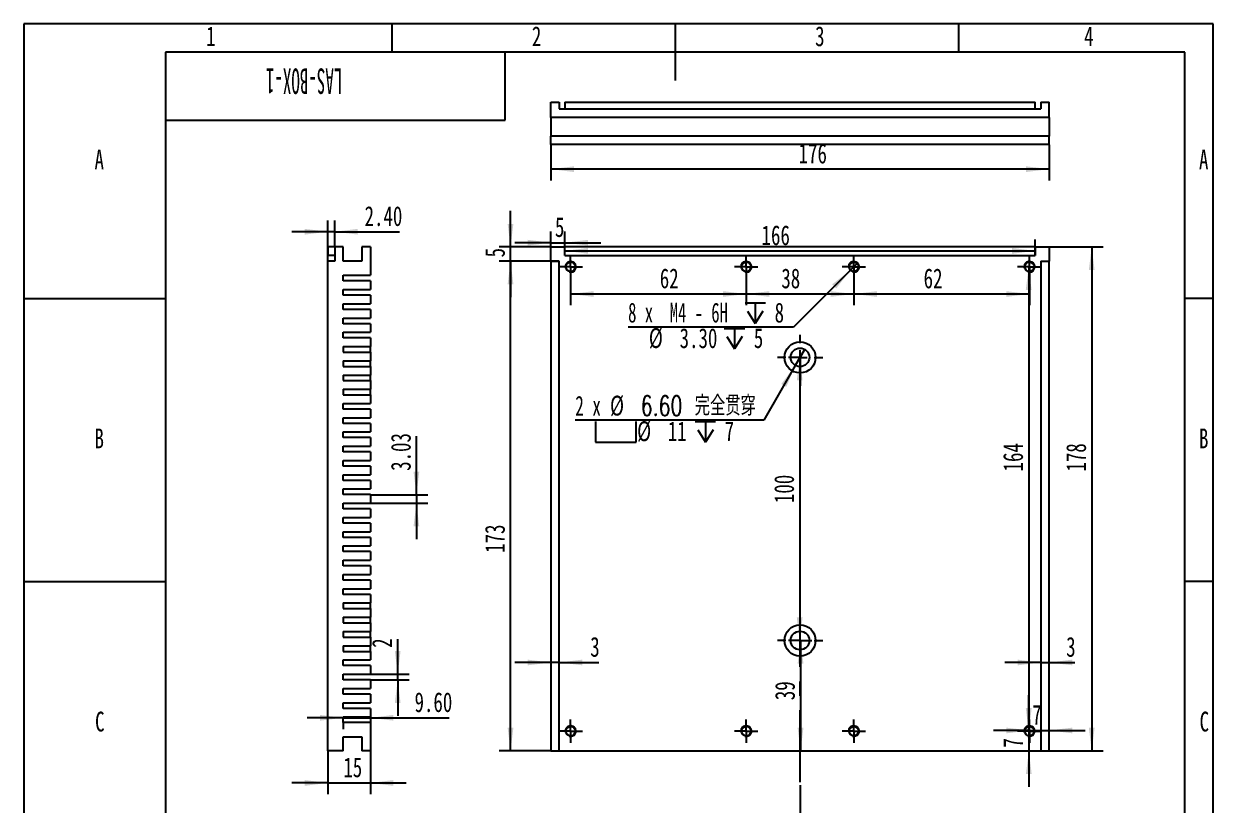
# Model space of a CAD drawing. Header units: millimetres. Extents: x 0 to 210, y 0 to 297.
# Drawn here: x 0 to 210, y 159 to 297 of the extents above; entities that cross this region are included whole.
import ezdxf

# ---------------------------------------------------------------- set-up
doc = ezdxf.new("R2010")
doc.units = ezdxf.units.MM
doc.linetypes.add('CENTERX2', pattern=[20.32, 12.7, -2.54, 2.54, -2.54])
doc.layers.add('图框', color=7, linetype='Continuous')
doc.layers.add('图纸格式', color=7, linetype='Continuous')
doc.styles.add('SLDTEXTSTYLE0', font='TXT', dxfattribs={"width": 0.7, "bigfont": 'bigfont'})
doc.styles.add('SLDTEXTSTYLE5', font='TXT', dxfattribs={"width": 0.7})
doc.styles.add('SLDTEXTSTYLE6', font='TXT', dxfattribs={"width": 0.49})
doc.styles.add('SLDTEXTSTYLE7', font='TXT', dxfattribs={"width": 0.633333})
doc.styles.add('SLDTEXTSTYLE8', font='TXT', dxfattribs={"width": 0.616667})
doc.dimstyles.new('SLDDIMSTYLE0', dxfattribs={"dimtxt": 3.5, "dimasz": 4.08, "dimexe": 0, "dimexo": 0.0625, "dimgap": 0.875, "dimtad": 2, "dimlfac": 2, "dimrnd": 1e-09, "dimzin": 12, "dimdsep": 46, "dimtxsty": 'SLDTEXTSTYLE5', "dimsah": 1, "dimcen": 0.09, "dimadec": 0, "dimazin": 3, "dimtfac": 1, "dimtofl": 0, "dimtmove": 0, "dimatfit": 3, "dimfxl": 0, "dimfrac": 2, "dimtolj": 1, "dimtzin": 12, "dimarcsym": 0})
doc.dimstyles.new('SLDDIMSTYLE1', dxfattribs={"dimtxt": 3.5, "dimasz": 4.08, "dimexe": 0, "dimexo": 0.0625, "dimgap": 0.875, "dimtad": 2, "dimlfac": 2, "dimrnd": 1e-09, "dimzin": 12, "dimdsep": 46, "dimtxsty": 'SLDTEXTSTYLE5', "dimsah": 1, "dimcen": 0.09, "dimadec": 0, "dimazin": 3, "dimtfac": 1, "dimtmove": 0, "dimatfit": 0, "dimfxl": 0, "dimfrac": 2, "dimtolj": 1, "dimtzin": 12, "dimarcsym": 0})
doc.dimstyles.new('SLDDIMSTYLE2', dxfattribs={"dimtxt": 3.5, "dimasz": 4.08, "dimexe": 0, "dimexo": 0.0625, "dimgap": 0.875, "dimtad": 0, "dimtih": 1, "dimtoh": 1, "dimlfac": 2, "dimrnd": 1e-09, "dimzin": 4, "dimdsep": 46, "dimtxsty": 'SLDTEXTSTYLE5', "dimblk1": 'NONE', "dimsah": 1, "dimcen": 0, "dimadec": 0, "dimazin": 1, "dimtfac": 1, "dimtmove": 0, "dimatfit": 3, "dimldrblk": 'NONE', "dimfxl": 0, "dimfrac": 2, "dimtolj": 1, "dimtzin": 12, "dimarcsym": 0})
doc.dimstyles.new('SLDDIMSTYLE3', dxfattribs={"dimtxt": 3.5, "dimasz": 4.08, "dimexe": 0, "dimexo": 0.0625, "dimgap": 0.875, "dimtad": 0, "dimtih": 1, "dimtoh": 1, "dimdec": 6, "dimlfac": 2, "dimrnd": 1e-09, "dimzin": 12, "dimdsep": 46, "dimtxsty": 'SLDTEXTSTYLE5', "dimblk1": 'NONE', "dimsah": 1, "dimcen": 0, "dimadec": 0, "dimazin": 3, "dimtfac": 1, "dimtmove": 0, "dimatfit": 3, "dimldrblk": 'NONE', "dimfxl": 0, "dimfrac": 2, "dimtolj": 1, "dimtzin": 12, "dimarcsym": 0})
doc.dimstyles.new('SLDDIMSTYLE4', dxfattribs={"dimtxt": 3.5, "dimasz": 4.08, "dimexe": 0, "dimexo": 0.0625, "dimgap": 0.875, "dimtad": 2, "dimlfac": 2, "dimrnd": 1e-09, "dimzin": 4, "dimdsep": 46, "dimtxsty": 'SLDTEXTSTYLE5', "dimsah": 1, "dimcen": 0.09, "dimadec": 0, "dimazin": 1, "dimtfac": 1, "dimtmove": 0, "dimatfit": 0, "dimfxl": 0, "dimfrac": 2, "dimtolj": 1, "dimtzin": 12, "dimarcsym": 0})

# ---------------------------------------------------------------- blocks, each defined once
blk = doc.blocks.new('_D')
at = {"layer": '图纸格式'}
for p, q in [((181.05, 257.59), (190.55, 257.59)), ((188.55, 257.59), (188.55, 168.59)), ((181.05, 168.59), (190.55, 168.59))]:
    blk.add_line(p, q, dxfattribs=at)
for points in [[(188.55, 257.59), (188.04, 253.51), (189.06, 253.51)], [(188.55, 168.59), (189.06, 172.67), (188.04, 172.67)]]:
    blk.add_solid(points, dxfattribs=at)
at = {"layer": '图纸格式', "insert": (184.04, 217.92), "char_height": 3.5, "attachment_point": 1, "rotation": 90, "style": 'SLDTEXTSTYLE5'}
blk.add_mtext('178', dxfattribs=at)
blk = doc.blocks.new('_D_1')
at = {"layer": '图纸格式'}
for p, q in [((127.55, 252.01), (127.55, 247.28)), ((146.55, 252.01), (146.55, 247.28)), ((127.55, 249.28), (146.55, 249.28))]:
    blk.add_line(p, q, dxfattribs=at)
for points in [[(127.55, 249.28), (131.63, 248.77), (131.63, 249.78)], [(146.55, 249.28), (142.47, 249.78), (142.47, 248.77)]]:
    blk.add_solid(points, dxfattribs=at)
at = {"layer": '图纸格式', "insert": (133.75, 253.79), "char_height": 3.5, "attachment_point": 1, "style": 'SLDTEXTSTYLE5'}
blk.add_mtext('38', dxfattribs=at)
blk = doc.blocks.new('_D_2')
at = {"layer": '图纸格式'}
for p, q in [((146.55, 252.01), (146.55, 247.28)), ((177.55, 252.01), (177.55, 247.28)), ((146.55, 249.28), (177.55, 249.28))]:
    blk.add_line(p, q, dxfattribs=at)
for points in [[(146.55, 249.28), (150.63, 248.77), (150.63, 249.78)], [(177.55, 249.28), (173.47, 249.78), (173.47, 248.77)]]:
    blk.add_solid(points, dxfattribs=at)
at = {"layer": '图纸格式', "insert": (158.87, 253.79), "char_height": 3.5, "attachment_point": 1, "style": 'SLDTEXTSTYLE5'}
blk.add_mtext('62', dxfattribs=at)
blk = doc.blocks.new('_D_3')
at = {"layer": '图纸格式'}
for p, q in [((96.55, 254.09), (96.55, 247.28)), ((127.55, 252.01), (127.55, 247.28)), ((96.55, 249.28), (127.55, 249.28))]:
    blk.add_line(p, q, dxfattribs=at)
for points in [[(96.55, 249.28), (100.63, 248.77), (100.63, 249.78)], [(127.55, 249.28), (123.47, 249.78), (123.47, 248.77)]]:
    blk.add_solid(points, dxfattribs=at)
at = {"layer": '图纸格式', "insert": (112.29, 253.79), "char_height": 3.5, "attachment_point": 1, "style": 'SLDTEXTSTYLE5'}
blk.add_mtext('62', dxfattribs=at)
blk = doc.blocks.new('_D_4')
at = {"layer": '图纸格式'}
for p, q in [((177.55, 254.09), (175.42, 254.09)), ((177.42, 254.09), (177.42, 172.09))]:
    blk.add_line(p, q, dxfattribs=at)
for points in [[(177.42, 254.09), (176.91, 250.01), (177.93, 250.01)], [(177.42, 172.09), (177.93, 176.17), (176.91, 176.17)]]:
    blk.add_solid(points, dxfattribs=at)
at = {"layer": '图纸格式', "insert": (172.91, 217.95), "char_height": 3.5, "attachment_point": 1, "rotation": 90, "style": 'SLDTEXTSTYLE5'}
blk.add_mtext('164', dxfattribs=at)
blk = doc.blocks.new('_D_5')
at = {"layer": '图纸格式'}
for p, q in [((137.05, 238.09), (134.99, 238.09)), ((136.99, 238.09), (136.99, 188.09)), ((137.05, 188.09), (134.99, 188.09))]:
    blk.add_line(p, q, dxfattribs=at)
for points in [[(136.99, 238.09), (136.48, 234.01), (137.5, 234.01)], [(136.99, 188.09), (137.5, 192.17), (136.48, 192.17)]]:
    blk.add_solid(points, dxfattribs=at)
at = {"layer": '图纸格式', "insert": (132.48, 212.36), "char_height": 3.5, "attachment_point": 1, "rotation": 90, "style": 'SLDTEXTSTYLE5'}
blk.add_mtext('100', dxfattribs=at)
blk = doc.blocks.new('_D_6')
at = {"layer": '图纸格式'}
for p, q in [((137.05, 188.09), (139.14, 188.09)), ((137.14, 188.09), (137.14, 168.59))]:
    blk.add_line(p, q, dxfattribs=at)
for points in [[(137.14, 188.09), (136.63, 184.01), (137.65, 184.01)], [(137.14, 168.59), (137.65, 172.67), (136.63, 172.67)]]:
    blk.add_solid(points, dxfattribs=at)
at = {"layer": '图纸格式', "insert": (132.63, 177.55), "char_height": 3.5, "attachment_point": 1, "rotation": 90, "style": 'SLDTEXTSTYLE5'}
blk.add_mtext('39', dxfattribs=at)
blk = doc.blocks.new('_D_7')
at = {"layer": '图纸格式'}
for p, q in [((177.45, 172.09), (177.45, 178.44)), ((177.45, 172.09), (177.45, 168.59)), ((177.45, 168.59), (177.45, 162.24))]:
    blk.add_line(p, q, dxfattribs=at)
for points in [[(177.45, 172.09), (177.95, 176.17), (176.94, 176.17)], [(177.45, 168.59), (176.94, 164.51), (177.95, 164.51)]]:
    blk.add_solid(points, dxfattribs=at)
at = {"layer": '图纸格式', "insert": (172.93, 169.17), "char_height": 3.5, "attachment_point": 1, "rotation": 90, "style": 'SLDTEXTSTYLE5'}
blk.add_mtext('7', dxfattribs=at)
blk = doc.blocks.new('_D_8')
at = {"layer": '图纸格式'}
for p, q in [((177.55, 172.2), (171.2, 172.2)), ((177.55, 172.2), (181.05, 172.2)), ((181.05, 172.2), (187.4, 172.2))]:
    blk.add_line(p, q, dxfattribs=at)
for points in [[(177.55, 172.2), (173.47, 172.7), (173.47, 171.69)], [(181.05, 172.2), (185.13, 171.69), (185.13, 172.7)]]:
    blk.add_solid(points, dxfattribs=at)
at = {"layer": '图纸格式', "insert": (178.03, 176.71), "char_height": 3.5, "attachment_point": 1, "style": 'SLDTEXTSTYLE5'}
blk.add_mtext('7', dxfattribs=at)
blk = doc.blocks.new('_D_9')
at = {"layer": '图纸格式'}
for p, q in [((93.05, 184.2), (86.7, 184.2)), ((94.55, 184.2), (93.05, 184.2)), ((94.55, 184.2), (101.54, 184.2))]:
    blk.add_line(p, q, dxfattribs=at)
for points in [[(93.05, 184.2), (88.97, 184.71), (88.97, 183.7)], [(94.55, 184.2), (98.63, 183.7), (98.63, 184.71)]]:
    blk.add_solid(points, dxfattribs=at)
at = {"layer": '图纸格式', "insert": (100.01, 188.72), "char_height": 3.5, "attachment_point": 1, "style": 'SLDTEXTSTYLE5'}
blk.add_mtext('3', dxfattribs=at)
blk = doc.blocks.new('_D_10')
at = {"layer": '图纸格式'}
for p, q in [((179.55, 184.2), (173.2, 184.2)), ((179.55, 184.2), (181.05, 184.2)), ((181.05, 184.2), (185.58, 184.2))]:
    blk.add_line(p, q, dxfattribs=at)
for points in [[(179.55, 184.2), (175.47, 184.71), (175.47, 183.7)], [(181.05, 184.2), (185.13, 183.7), (185.13, 184.71)]]:
    blk.add_solid(points, dxfattribs=at)
at = {"layer": '图纸格式', "insert": (184.04, 188.72), "char_height": 3.5, "attachment_point": 1, "style": 'SLDTEXTSTYLE5'}
blk.add_mtext('3', dxfattribs=at)
blk = doc.blocks.new('_D_11')
at = {"layer": '图纸格式'}
for p, q in [((94.55, 255.09), (83.94, 255.09)), ((85.94, 168.59), (85.94, 255.09)), ((93.05, 168.59), (83.94, 168.59))]:
    blk.add_line(p, q, dxfattribs=at)
for points in [[(85.94, 255.09), (85.43, 251.01), (86.44, 251.01)], [(85.94, 168.59), (86.44, 172.67), (85.43, 172.67)]]:
    blk.add_solid(points, dxfattribs=at)
at = {"layer": '图纸格式', "insert": (81.42, 203.57), "char_height": 3.5, "attachment_point": 1, "rotation": 90, "style": 'SLDTEXTSTYLE5'}
blk.add_mtext('173', dxfattribs=at)
blk = doc.blocks.new('_D_12')
at = {"layer": '图纸格式'}
for p, q in [((95.55, 256.09), (95.55, 258.9)), ((178.55, 256.09), (178.55, 258.9)), ((95.55, 256.9), (178.55, 256.9))]:
    blk.add_line(p, q, dxfattribs=at)
for points in [[(95.55, 256.9), (99.63, 256.39), (99.63, 257.41)], [(178.55, 256.9), (174.47, 257.41), (174.47, 256.39)]]:
    blk.add_solid(points, dxfattribs=at)
at = {"layer": '图纸格式', "insert": (130.26, 261.41), "char_height": 3.5, "attachment_point": 1, "style": 'SLDTEXTSTYLE5'}
blk.add_mtext('166', dxfattribs=at)
blk = doc.blocks.new('_D_13')
at = {"layer": '图纸格式'}
for p, q in [((85.94, 257.59), (85.94, 263.94)), ((93.05, 257.59), (83.94, 257.59)), ((85.94, 255.09), (85.94, 257.59)), ((93.05, 255.09), (83.94, 255.09)), ((85.94, 255.09), (85.94, 248.74))]:
    blk.add_line(p, q, dxfattribs=at)
for points in [[(85.94, 257.59), (86.44, 261.67), (85.43, 261.67)], [(85.94, 255.09), (85.43, 251.01), (86.44, 251.01)]]:
    blk.add_solid(points, dxfattribs=at)
at = {"layer": '图纸格式', "insert": (81.42, 255.74), "char_height": 3.5, "attachment_point": 1, "rotation": 90, "style": 'SLDTEXTSTYLE5'}
blk.add_mtext('5', dxfattribs=at)
blk = doc.blocks.new('_D_14')
at = {"layer": '图纸格式'}
for p, q in [((93.05, 258.34), (86.7, 258.34)), ((93.05, 257.59), (93.05, 260.34)), ((93.05, 258.34), (95.55, 258.34)), ((95.55, 257.59), (95.55, 260.34)), ((95.55, 258.34), (101.9, 258.34))]:
    blk.add_line(p, q, dxfattribs=at)
for points in [[(93.05, 258.34), (88.97, 258.85), (88.97, 257.83)], [(95.55, 258.34), (99.63, 257.83), (99.63, 258.85)]]:
    blk.add_solid(points, dxfattribs=at)
at = {"layer": '图纸格式', "insert": (93.78, 262.85), "char_height": 3.5, "attachment_point": 1, "style": 'SLDTEXTSTYLE5'}
blk.add_mtext('5', dxfattribs=at)
blk = doc.blocks.new('SW_SYMBOL_HOLE_SPOT')
at = {"layer": '图纸格式', "color": 0}
for p, q in [((0, 875), (0, 75)), ((1600, 75), (1600, 875)), ((0, 75), (1600, 75))]:
    blk.add_line(p, q, dxfattribs=at)
blk = doc.blocks.new('SW_SYMBOL_HOLE_DEPTH')
at = {"layer": '图纸格式', "color": 0}
for p, q in [((0, 875), (800, 875)), ((100, 555), (400, 75)), ((400, 875), (400, 75)), ((700, 555), (400, 75))]:
    blk.add_line(p, q, dxfattribs=at)
blk = doc.blocks.new('_D_15')
at = {"layer": '图纸格式'}
for p, q in [((137.87, 239.52), (136.22, 236.66)), ((136.22, 236.66), (130.64, 226.98)), ((130.64, 226.98), (97.37, 226.98))]:
    blk.add_line(p, q, dxfattribs=at)
blk.add_solid([(136.22, 236.66), (133.75, 233.38), (134.63, 232.87)], dxfattribs=at)
at = {"layer": '图纸格式', "xscale": 0.004511737089201878, "yscale": 0.004511737089201878, "zscale": 0.004511737089201878}
for name, p in [('SW_SYMBOL_HOLE_SPOT', (100.92, 222.8)), ('SW_SYMBOL_HOLE_DEPTH', (118.54, 222.8))]:
    blk.add_blockref(name, p, dxfattribs=at)
at = {"layer": '图纸格式', "char_height": 3.5, "attachment_point": 1}
for s, insert, style in [('2 x', (97.37, 231.3), 'SLDTEXTSTYLE7'), ('%%c', (103.5, 231.32), 'SLDTEXTSTYLE5'), ('6.60 完全贯穿', (108.93, 231.3), 'SLDTEXTSTYLE0'), ('%%c', (108.29, 226.8), 'SLDTEXTSTYLE5'), ('11', (113.71, 226.79), 'SLDTEXTSTYLE5'), ('7', (123.75, 226.79), 'SLDTEXTSTYLE5')]:
    blk.add_mtext(s, dxfattribs=dict(at, insert=insert, style=style))
blk = doc.blocks.new('_None')
blk = doc.blocks.new('_D_16')
at = {"layer": '图纸格式'}
for p, q in [((147.13, 254.67), (145.97, 253.5)), ((145.97, 253.5), (135.89, 243.42)), ((135.89, 243.42), (106.7, 243.42))]:
    blk.add_line(p, q, dxfattribs=at)
blk.add_solid([(145.97, 253.5), (142.72, 250.98), (143.44, 250.26)], dxfattribs=at)
at = {"layer": '图纸格式', "xscale": 0.004511737089201878, "yscale": 0.004511737089201878, "zscale": 0.004511737089201878}
for p in [(127.34, 243.76), (123.68, 239.24)]:
    blk.add_blockref('SW_SYMBOL_HOLE_DEPTH', p, dxfattribs=at)
at = {"layer": '图纸格式', "char_height": 3.5, "attachment_point": 1}
for s, insert, style in [('8 x  M4 - 6H', (106.7, 247.75), 'SLDTEXTSTYLE8'), ('8', (132.56, 247.75), 'SLDTEXTSTYLE5'), ('%%c', (110.36, 243.25), 'SLDTEXTSTYLE5'), ('3.30', (115.79, 243.23), 'SLDTEXTSTYLE5'), ('5', (128.89, 243.23), 'SLDTEXTSTYLE5')]:
    blk.add_mtext(s, dxfattribs=dict(at, insert=insert, style=style))
blk = doc.blocks.new('SW_CENTERMARKSYMBOL_0')
at = {"layer": '图纸格式', "color": 0}
for p, q in [((0, 2.5), (0, 4)), ((-2.5, 0), (-4, 0)), ((0, 0), (-1.25, 0)), ((0, 0), (0, 1.25)), ((0, 0), (0, -1.25)), ((0, 0), (1.25, 0)), ((2.5, 0), (4, 0)), ((0, -2.5), (0, -4))]:
    blk.add_line(p, q, dxfattribs=at)
blk = doc.blocks.new('SW_CENTERMARKSYMBOL_1')
at = {"layer": '图纸格式', "color": 0}
for p, q in [((0, 2.5), (0, 4)), ((-2.5, 0), (-4, 0)), ((0, 0), (-1.25, 0)), ((0, 0), (0, 1.25)), ((0, 0), (0, -1.25)), ((0, 0), (1.25, 0)), ((2.5, 0), (4, 0)), ((0, -2.5), (0, -4))]:
    blk.add_line(p, q, dxfattribs=at)
blk = doc.blocks.new('SW_CENTERMARKSYMBOL_2')
at = {"layer": '图纸格式', "color": 0}
for p, q in [((-1.25, 0), (-2.075, 0)), ((0, 0), (-1.25, 0)), ((0, 1.25), (0, 2.075)), ((0, 0), (0, 1.25)), ((0, 0), (0, -1.25)), ((0, 0), (1.25, 0)), ((1.25, 0), (2.075, 0)), ((0, -1.25), (0, -2.075))]:
    blk.add_line(p, q, dxfattribs=at)
blk = doc.blocks.new('SW_CENTERMARKSYMBOL_3')
at = {"layer": '图纸格式', "color": 0}
for p, q in [((-1.25, 0), (-2.075, 0)), ((0, 0), (-1.25, 0)), ((0, 1.25), (0, 2.075)), ((0, 0), (0, 1.25)), ((0, 0), (0, -1.25)), ((0, 0), (1.25, 0)), ((1.25, 0), (2.075, 0)), ((0, -1.25), (0, -2.075))]:
    blk.add_line(p, q, dxfattribs=at)
blk = doc.blocks.new('SW_CENTERMARKSYMBOL_4')
at = {"layer": '图纸格式', "color": 0}
for p, q in [((-1.25, 0), (-2.075, 0)), ((0, 0), (-1.25, 0)), ((0, 1.25), (0, 2.075)), ((0, 0), (0, 1.25)), ((0, 0), (0, -1.25)), ((0, 0), (1.25, 0)), ((1.25, 0), (2.075, 0)), ((0, -1.25), (0, -2.075))]:
    blk.add_line(p, q, dxfattribs=at)
blk = doc.blocks.new('SW_CENTERMARKSYMBOL_5')
at = {"layer": '图纸格式', "color": 0}
for p, q in [((-1.25, 0), (-2.075, 0)), ((0, 0), (-1.25, 0)), ((0, 1.25), (0, 2.075)), ((0, 0), (0, 1.25)), ((0, 0), (0, -1.25)), ((0, 0), (1.25, 0)), ((1.25, 0), (2.075, 0)), ((0, -1.25), (0, -2.075))]:
    blk.add_line(p, q, dxfattribs=at)
blk = doc.blocks.new('SW_CENTERMARKSYMBOL_6')
at = {"layer": '图纸格式', "color": 0}
for p, q in [((-1.25, 0), (-2.075, 0)), ((0, 0), (-1.25, 0)), ((0, 1.25), (0, 2.075)), ((0, 0), (0, 1.25)), ((0, 0), (0, -1.25)), ((0, 0), (1.25, 0)), ((1.25, 0), (2.075, 0)), ((0, -1.25), (0, -2.075))]:
    blk.add_line(p, q, dxfattribs=at)
blk = doc.blocks.new('SW_CENTERMARKSYMBOL_7')
at = {"layer": '图纸格式', "color": 0}
for p, q in [((-1.25, 0), (-2.075, 0)), ((0, 0), (-1.25, 0)), ((0, 1.25), (0, 2.075)), ((0, 0), (0, 1.25)), ((0, 0), (0, -1.25)), ((0, 0), (1.25, 0)), ((1.25, 0), (2.075, 0)), ((0, -1.25), (0, -2.075))]:
    blk.add_line(p, q, dxfattribs=at)
blk = doc.blocks.new('SW_CENTERMARKSYMBOL_8')
at = {"layer": '图纸格式', "color": 0}
for p, q in [((-1.25, 0), (-2.075, 0)), ((0, 0), (-1.25, 0)), ((0, 1.25), (0, 2.075)), ((0, 0), (0, 1.25)), ((0, 0), (0, -1.25)), ((0, 0), (1.25, 0)), ((1.25, 0), (2.075, 0)), ((0, -1.25), (0, -2.075))]:
    blk.add_line(p, q, dxfattribs=at)
blk = doc.blocks.new('SW_CENTERMARKSYMBOL_9')
at = {"layer": '图纸格式', "color": 0}
for p, q in [((-1.25, 0), (-2.075, 0)), ((0, 0), (-1.25, 0)), ((0, 1.25), (0, 2.075)), ((0, 0), (0, 1.25)), ((0, 0), (0, -1.25)), ((0, 0), (1.25, 0)), ((1.25, 0), (2.075, 0)), ((0, -1.25), (0, -2.075))]:
    blk.add_line(p, q, dxfattribs=at)
blk = doc.blocks.new('_D_17')
at = {"layer": '图纸格式'}
for p, q in [((53.69, 255.09), (53.69, 262.28)), ((54.89, 257.59), (54.89, 262.28)), ((53.69, 260.28), (47.34, 260.28)), ((54.89, 260.28), (53.69, 260.28)), ((54.89, 260.28), (66.31, 260.28))]:
    blk.add_line(p, q, dxfattribs=at)
for points in [[(53.69, 260.28), (49.61, 260.78), (49.61, 259.77)], [(54.89, 260.28), (58.97, 259.77), (58.97, 260.78)]]:
    blk.add_solid(points, dxfattribs=at)
at = {"layer": '图纸格式', "insert": (60.17, 264.79), "char_height": 3.5, "attachment_point": 1, "style": 'SLDTEXTSTYLE5'}
blk.add_mtext('2.40', dxfattribs=at)
blk = doc.blocks.new('_D_18')
at = {"layer": '图纸格式'}
for p, q in [((53.69, 168.59), (53.69, 160.93)), ((61.19, 168.59), (61.19, 160.93)), ((53.69, 162.93), (47.34, 162.93)), ((53.69, 162.93), (61.19, 162.93)), ((61.19, 162.93), (67.54, 162.93))]:
    blk.add_line(p, q, dxfattribs=at)
for points in [[(53.69, 162.93), (49.61, 163.44), (49.61, 162.42)], [(61.19, 162.93), (65.27, 162.42), (65.27, 163.44)]]:
    blk.add_solid(points, dxfattribs=at)
at = {"layer": '图纸格式', "insert": (56.42, 167.44), "char_height": 3.5, "attachment_point": 1, "style": 'SLDTEXTSTYLE5'}
blk.add_mtext('15', dxfattribs=at)
blk = doc.blocks.new('_D_19')
at = {"layer": '图纸格式'}
for p, q in [((66.02, 182.14), (66.02, 188.34)), ((61.19, 182.14), (68.02, 182.14)), ((61.19, 181.14), (68.02, 181.14)), ((66.02, 181.14), (66.02, 182.14)), ((66.02, 181.14), (66.02, 174.79))]:
    blk.add_line(p, q, dxfattribs=at)
for points in [[(66.02, 182.14), (66.52, 186.22), (65.51, 186.22)], [(66.02, 181.14), (65.51, 177.06), (66.52, 177.06)]]:
    blk.add_solid(points, dxfattribs=at)
at = {"layer": '图纸格式', "insert": (61.5, 186.8), "char_height": 3.5, "attachment_point": 1, "rotation": 90, "style": 'SLDTEXTSTYLE5'}
blk.add_mtext('2', dxfattribs=at)
blk = doc.blocks.new('_D_20')
at = {"layer": '图纸格式'}
for p, q in [((69.32, 213.84), (69.32, 224.19)), ((61.19, 213.84), (71.32, 213.84)), ((61.19, 212.33), (71.32, 212.33)), ((69.32, 213.84), (69.32, 212.33)), ((69.32, 212.33), (69.32, 205.98))]:
    blk.add_line(p, q, dxfattribs=at)
for points in [[(69.32, 213.84), (69.83, 217.92), (68.81, 217.92)], [(69.32, 212.33), (68.81, 208.25), (69.83, 208.25)]]:
    blk.add_solid(points, dxfattribs=at)
at = {"layer": '图纸格式', "insert": (64.81, 218.05), "char_height": 3.5, "attachment_point": 1, "rotation": 90, "style": 'SLDTEXTSTYLE5'}
blk.add_mtext('3.03', dxfattribs=at)
blk = doc.blocks.new('_D_21')
at = {"layer": '图纸格式'}
for p, q in [((56.39, 174.43), (50.04, 174.43)), ((56.39, 174.43), (61.19, 174.43)), ((61.19, 174.59), (61.19, 172.43)), ((61.19, 174.43), (75.12, 174.43)), ((56.39, 173.59), (56.39, 172.43))]:
    blk.add_line(p, q, dxfattribs=at)
for points in [[(56.39, 174.43), (52.31, 174.94), (52.31, 173.93)], [(61.19, 174.43), (65.27, 173.93), (65.27, 174.94)]]:
    blk.add_solid(points, dxfattribs=at)
at = {"layer": '图纸格式', "insert": (68.99, 178.95), "char_height": 3.5, "attachment_point": 1, "style": 'SLDTEXTSTYLE5'}
blk.add_mtext('9.60', dxfattribs=at)
blk = doc.blocks.new('_D_22')
at = {"layer": '图纸格式'}
for p, q in [((93.05, 275.65), (93.05, 269.33)), ((181.05, 275.65), (181.05, 269.33)), ((181.05, 271.33), (93.05, 271.33))]:
    blk.add_line(p, q, dxfattribs=at)
for points in [[(93.05, 271.33), (97.13, 270.82), (97.13, 271.83)], [(181.05, 271.33), (176.97, 271.83), (176.97, 270.82)]]:
    blk.add_solid(points, dxfattribs=at)
at = {"layer": '图纸格式', "insert": (136.8, 275.84), "char_height": 3.5, "attachment_point": 1, "style": 'SLDTEXTSTYLE5'}
blk.add_mtext('176', dxfattribs=at)

msp = doc.modelspace()

# ---------------------------------------------------------------- linework, layer by layer
at = {"color": 7, "linetype": 'Continuous', "lineweight": 25}
for p, q in [((93.04876778, 280.45359713), (93.04876778, 283.15359713)), ((93.04876778, 283.15359713), (94.54876778, 283.15359713)), ((94.54876778, 283.15359713), (94.54876778, 281.95359713)), ((94.54876778, 281.95359713), (179.54876778, 281.95359713)), ((95.54876778, 283.15359713), (178.54876778, 283.15359713)), ((95.54876778, 283.15359713), (95.54876778, 281.95359713)), ((178.54876778, 281.95359713), (178.54876778, 283.15359713)), ((179.54876778, 283.15359713), (179.54876778, 281.95359713)), ((179.54876778, 283.15359713), (181.04876778, 283.15359713)), ((181.04876778, 280.45359713), (181.04876778, 283.15359713)), ((181.04876778, 280.45359713), (93.04876778, 280.45359713)), ((93.04876778, 280.45359713), (93.04876778, 277.15359713)), ((181.04876778, 280.45359713), (181.04876778, 277.15359713)), ((181.04876778, 277.15359713), (93.04876778, 277.15359713)), ((93.04876778, 275.65359713), (93.04876778, 277.15359713)), ((181.04876778, 275.65359713), (93.04876778, 275.65359713)), ((181.04876778, 275.65359713), (181.04876778, 277.15359713)), ((53.69249153, 257.58669745), (53.69249153, 256.08669745)), ((54.89249153, 257.58669745), (53.69249153, 257.58669745)), ((54.89249153, 257.58669745), (54.89249153, 255.08669745)), ((56.39249153, 257.58669745), (54.89249153, 257.58669745)), ((56.39249153, 255.08669745), (56.39249153, 257.58669745)), ((59.69249153, 257.58669745), (59.69249153, 255.08669745)), ((61.19249153, 257.58669745), (59.69249153, 257.58669745)), ((61.19249153, 257.58669745), (61.19249153, 252.58669745)), ((93.04876778, 255.08669745), (93.04876778, 257.58669745)), ((93.04876778, 257.58669745), (95.54876778, 257.58669745)), ((95.54876778, 256.08669745), (95.54876778, 257.58669745)), ((178.54876778, 257.58669745), (95.54876778, 257.58669745)), ((178.54876778, 257.58669745), (178.54876778, 256.08669745)), ((178.54876778, 257.58669745), (181.04876778, 257.58669745)), ((181.04876778, 257.58669745), (181.04876778, 255.08669745)), ((54.89249153, 256.08669745), (53.69249153, 256.08669745)), ((53.69249153, 168.58669745), (53.69249153, 255.08669745)), ((54.89249153, 255.08669745), (53.69249153, 255.08669745)), ((59.69249153, 255.08669745), (56.39249153, 255.08669745)), ((93.04876778, 255.08669745), (94.54876778, 255.08669745)), ((93.04876778, 255.08669745), (93.04876778, 168.58669745)), ((94.54876778, 168.58669745), (94.54876778, 255.08669745)), ((95.54876778, 256.08669745), (178.54876778, 256.08669745)), ((179.54876778, 255.08669745), (181.04876778, 255.08669745)), ((179.54876778, 255.08669745), (179.54876778, 168.58669745)), ((181.04876778, 168.58669745), (181.04876778, 255.08669745)), ((56.39249153, 252.58669745), (61.19249153, 252.58669745)), ((56.39249153, 251.58669745), (56.39249153, 252.58669745)), ((61.19249153, 251.58669745), (56.39249153, 251.58669745)), ((56.39249153, 250.07056841), (61.19249153, 250.07056841)), ((56.39249153, 249.07056841), (56.39249153, 250.07056841)), ((61.19249153, 251.58669745), (61.19249153, 250.07056841)), ((61.19249153, 249.07056841), (56.39249153, 249.07056841)), ((61.19249153, 249.07056841), (61.19249153, 247.55443938)), ((56.39249153, 247.55443938), (61.19249153, 247.55443938)), ((56.39249153, 246.55443938), (56.39249153, 247.55443938)), ((61.19249153, 246.55443938), (56.39249153, 246.55443938)), ((61.19249153, 246.55443938), (61.19249153, 245.03831035)), ((56.39249153, 245.03831035), (61.19249153, 245.03831035)), ((56.39249153, 244.03831035), (56.39249153, 245.03831035)), ((61.19249153, 244.03831035), (56.39249153, 244.03831035)), ((61.19249153, 244.03831035), (61.19249153, 242.52218132)), ((56.39249153, 242.52218132), (61.19249153, 242.52218132)), ((56.39249153, 241.52218132), (56.39249153, 242.52218132)), ((61.19249153, 241.52218132), (56.39249153, 241.52218132)), ((61.19249153, 241.52218132), (61.19249153, 240.00605228)), ((56.39249153, 240.00605228), (61.19249153, 240.00605228)), ((56.39249153, 240.00605228), (56.39249153, 239.00605228)), ((61.19249153, 239.00605228), (61.19249153, 240.00605228)), ((56.39249153, 239.00605228), (61.19249153, 239.00605228)), ((56.39249153, 237.48992325), (61.19249153, 237.48992325)), ((56.39249153, 237.48992325), (56.39249153, 236.48992325)), ((61.19249153, 239.00605228), (61.19249153, 237.48992325)), ((61.19249153, 236.48992325), (61.19249153, 237.48992325)), ((56.39249153, 236.48992325), (61.19249153, 236.48992325)), ((61.19249153, 236.48992325), (61.19249153, 234.97379422)), ((56.39249153, 234.97379422), (61.19249153, 234.97379422)), ((56.39249153, 234.97379422), (56.39249153, 233.97379422)), ((56.39249153, 233.97379422), (61.19249153, 233.97379422)), ((61.19249153, 233.97379422), (61.19249153, 234.97379422)), ((61.19249153, 233.97379422), (61.19249153, 232.45766519)), ((56.39249153, 232.45766519), (61.19249153, 232.45766519)), ((56.39249153, 232.45766519), (56.39249153, 231.45766519)), ((56.39249153, 231.45766519), (61.19249153, 231.45766519)), ((61.19249153, 231.45766519), (61.19249153, 232.45766519)), ((61.19249153, 231.45766519), (61.19249153, 229.94153616)), ((56.39249153, 229.94153616), (61.19249153, 229.94153616)), ((56.39249153, 228.94153616), (56.39249153, 229.94153616)), ((61.19249153, 228.94153616), (56.39249153, 228.94153616)), ((61.19249153, 228.94153616), (61.19249153, 227.42540712)), ((56.39249153, 227.42540712), (61.19249153, 227.42540712)), ((56.39249153, 226.42540712), (56.39249153, 227.42540712)), ((61.19249153, 226.42540712), (56.39249153, 226.42540712)), ((56.39249153, 224.90927809), (61.19249153, 224.90927809)), ((56.39249153, 223.90927809), (56.39249153, 224.90927809)), ((61.19249153, 226.42540712), (61.19249153, 224.90927809)), ((61.19249153, 223.90927809), (56.39249153, 223.90927809)), ((61.19249153, 223.90927809), (61.19249153, 222.39314906)), ((56.39249153, 222.39314906), (61.19249153, 222.39314906)), ((56.39249153, 221.39314906), (56.39249153, 222.39314906)), ((61.19249153, 221.39314906), (56.39249153, 221.39314906)), ((61.19249153, 221.39314906), (61.19249153, 219.87702003)), ((56.39249153, 219.87702003), (61.19249153, 219.87702003)), ((56.39249153, 218.87702003), (56.39249153, 219.87702003)), ((61.19249153, 218.87702003), (56.39249153, 218.87702003)), ((61.19249153, 218.87702003), (61.19249153, 217.36089099)), ((56.39249153, 217.36089099), (61.19249153, 217.36089099)), ((56.39249153, 216.36089099), (56.39249153, 217.36089099)), ((61.19249153, 216.36089099), (56.39249153, 216.36089099)), ((61.19249153, 216.36089099), (61.19249153, 214.84476196)), ((56.39249153, 214.84476196), (61.19249153, 214.84476196)), ((56.39249153, 213.84476196), (56.39249153, 214.84476196)), ((61.19249153, 213.84476196), (56.39249153, 213.84476196)), ((56.39249153, 212.32863293), (61.19249153, 212.32863293)), ((56.39249153, 211.32863293), (56.39249153, 212.32863293)), ((61.19249153, 213.84476196), (61.19249153, 212.32863293)), ((61.19249153, 211.32863293), (56.39249153, 211.32863293)), ((61.19249153, 211.32863293), (61.19249153, 209.8125039)), ((56.39249153, 209.8125039), (61.19249153, 209.8125039)), ((56.39249153, 208.8125039), (56.39249153, 209.8125039)), ((61.19249153, 208.8125039), (56.39249153, 208.8125039)), ((61.19249153, 208.8125039), (61.19249153, 207.29637486)), ((56.39249153, 207.29637486), (61.19249153, 207.29637486)), ((56.39249153, 206.29637486), (56.39249153, 207.29637486)), ((61.19249153, 206.29637486), (56.39249153, 206.29637486)), ((61.19249153, 206.29637486), (61.19249153, 204.78024583)), ((56.39249153, 204.78024583), (61.19249153, 204.78024583)), ((56.39249153, 203.78024583), (56.39249153, 204.78024583)), ((61.19249153, 203.78024583), (56.39249153, 203.78024583)), ((61.19249153, 203.78024583), (61.19249153, 202.2641168)), ((56.39249153, 202.2641168), (61.19249153, 202.2641168)), ((56.39249153, 201.2641168), (56.39249153, 202.2641168)), ((61.19249153, 201.2641168), (56.39249153, 201.2641168)), ((56.39249153, 198.74798777), (56.39249153, 199.74798777)), ((56.39249153, 199.74798777), (61.19249153, 199.74798777)), ((61.19249153, 201.2641168), (61.19249153, 199.74798777)), ((61.19249153, 198.74798777), (56.39249153, 198.74798777)), ((61.19249153, 198.74798777), (61.19249153, 197.23185874)), ((56.39249153, 197.23185874), (61.19249153, 197.23185874)), ((56.39249153, 196.23185874), (56.39249153, 197.23185874)), ((61.19249153, 196.23185874), (56.39249153, 196.23185874)), ((61.19249153, 196.23185874), (61.19249153, 194.7157297)), ((56.39249153, 194.7157297), (61.19249153, 194.7157297)), ((56.39249153, 194.7157297), (56.39249153, 193.7157297)), ((56.39249153, 193.7157297), (61.19249153, 193.7157297)), ((61.19249153, 193.7157297), (61.19249153, 194.7157297)), ((61.19249153, 193.7157297), (61.19249153, 192.19960067)), ((56.39249153, 192.19960067), (61.19249153, 192.19960067)), ((56.39249153, 192.19960067), (56.39249153, 191.19960067)), ((56.39249153, 191.19960067), (61.19249153, 191.19960067)), ((61.19249153, 191.19960067), (61.19249153, 192.19960067)), ((61.19249153, 191.19960067), (61.19249153, 189.68347164)), ((56.39249153, 189.68347164), (61.19249153, 189.68347164)), ((56.39249153, 189.68347164), (56.39249153, 188.68347164)), ((61.19249153, 188.68347164), (61.19249153, 189.68347164)), ((56.39249153, 188.68347164), (61.19249153, 188.68347164)), ((56.39249153, 187.16734261), (61.19249153, 187.16734261)), ((56.39249153, 187.16734261), (56.39249153, 186.16734261)), ((61.19249153, 188.68347164), (61.19249153, 187.16734261)), ((61.19249153, 186.16734261), (61.19249153, 187.16734261)), ((56.39249153, 186.16734261), (61.19249153, 186.16734261)), ((61.19249153, 186.16734261), (61.19249153, 184.65121357)), ((56.39249153, 184.65121357), (61.19249153, 184.65121357)), ((56.39249153, 183.65121357), (56.39249153, 184.65121357)), ((61.19249153, 183.65121357), (56.39249153, 183.65121357)), ((61.19249153, 183.65121357), (61.19249153, 182.13508454)), ((56.39249153, 182.13508454), (61.19249153, 182.13508454)), ((56.39249153, 181.13508454), (56.39249153, 182.13508454)), ((61.19249153, 181.13508454), (56.39249153, 181.13508454)), ((61.19249153, 181.13508454), (61.19249153, 179.61895551)), ((56.39249153, 179.61895551), (61.19249153, 179.61895551)), ((56.39249153, 178.61895551), (56.39249153, 179.61895551)), ((61.19249153, 178.61895551), (56.39249153, 178.61895551)), ((61.19249153, 178.61895551), (61.19249153, 177.10282648)), ((56.39249153, 177.10282648), (61.19249153, 177.10282648)), ((56.39249153, 176.10282648), (56.39249153, 177.10282648)), ((61.19249153, 176.10282648), (56.39249153, 176.10282648)), ((56.39249153, 174.58669745), (61.19249153, 174.58669745)), ((56.39249153, 173.58669745), (56.39249153, 174.58669745)), ((61.19249153, 176.10282648), (61.19249153, 174.58669745)), ((61.19249153, 173.58669745), (56.39249153, 173.58669745)), ((61.19249153, 173.58669745), (61.19249153, 168.58669745)), ((56.39249153, 171.08669745), (59.69249153, 171.08669745)), ((56.39249153, 168.58669745), (56.39249153, 171.08669745)), ((59.69249153, 171.08669745), (59.69249153, 168.58669745)), ((56.39249153, 168.58669745), (53.69249153, 168.58669745)), ((61.19249153, 168.58669745), (59.69249153, 168.58669745)), ((93.04876778, 168.58669745), (94.54876778, 168.58669745)), ((94.54876778, 168.58669745), (179.54876778, 168.58669745)), ((179.54876778, 168.58669745), (181.04876778, 168.58669745))]:
    msp.add_line(p, q, dxfattribs=at)
at = {"color": 7, "linetype": 'CENTERX2'}
for p, q in [((137.04876778, 188.08669745), (137.04876778, 238.08669745)), ((137.04876778, 238.08669745), (137.04876778, 233.08669745)), ((137.04876778, 188.08669745), (137.04876778, 193.08669745)), ((137.04876778, 163.08669745), (137.04876778, 188.08669745)), ((137.04876778, 162.56351419), (137.04876778, 137.56351419))]:
    msp.add_line(p, q, dxfattribs=at)
at = {"color": 7, "linetype": 'Continuous', "lineweight": 25}
for centre, radius in [((96.54876778, 254.08669745), 0.825), ((127.54876778, 254.08669745), 0.825), ((146.54876778, 254.08669745), 0.825), ((177.54876778, 254.08669745), 0.825), ((137.04876778, 238.08669745), 2.75), ((137.04876778, 238.08669745), 1.65), ((137.04876778, 188.08669745), 2.75), ((137.04876778, 188.08669745), 1.65), ((96.54876778, 172.08669745), 0.825), ((127.54876778, 172.08669745), 0.825), ((146.54876778, 172.08669745), 0.825), ((177.54876778, 172.08669745), 0.825)]:
    msp.add_circle(centre, radius, dxfattribs=at)
at = {"color": 7, "linetype": 'Continuous', "lineweight": 18}
for centre in [(96.54876778, 254.08669745), (127.54876778, 254.08669745), (146.54876778, 254.08669745), (177.54876778, 254.08669745), (96.54876778, 172.08669745), (127.54876778, 172.08669745), (146.54876778, 172.08669745), (177.54876778, 172.08669745)]:
    msp.add_arc(centre, 1, 255, 195, dxfattribs=at)
at = {"layer": '图框'}
for p, q in [((210, 297), (0, 297)), ((0, 297), (0, 0)), ((65, 297), (65, 292)), ((165, 297), (165, 292)), ((210, 0), (210, 297)), ((0, 248.5), (25, 248.5)), ((210, 248.5), (205, 248.5)), ((0, 198.5), (25, 198.5)), ((210, 198.5), (205, 198.5))]:
    msp.add_line(p, q, dxfattribs=at)
at = {"layer": '图框', "lineweight": 25}
for p, q in [((115, 297), (115, 287)), ((205, 292), (25, 292)), ((25, 292), (25, 5)), ((85, 280), (85, 292)), ((205, 4.97293926), (205, 292)), ((25, 280), (85, 280))]:
    msp.add_line(p, q, dxfattribs=at)

# ---------------------------------------------------------------- block references
at = {"layer": '图纸格式'}
for name, p in [('SW_CENTERMARKSYMBOL_9', (96.54876778, 254.08669745)), ('SW_CENTERMARKSYMBOL_8', (127.54876778, 254.08669745)), ('SW_CENTERMARKSYMBOL_2', (146.54876778, 254.08669745)), ('SW_CENTERMARKSYMBOL_3', (177.54876778, 254.08669745)), ('SW_CENTERMARKSYMBOL_1', (137.04876778, 238.08669745)), ('SW_CENTERMARKSYMBOL_0', (137.04876778, 188.08669745)), ('SW_CENTERMARKSYMBOL_6', (96.54876778, 172.08669745)), ('SW_CENTERMARKSYMBOL_7', (127.54876778, 172.08669745)), ('SW_CENTERMARKSYMBOL_5', (146.54876778, 172.08669745)), ('SW_CENTERMARKSYMBOL_4', (177.54876778, 172.08669745))]:
    msp.add_blockref(name, p, dxfattribs=at)

# ---------------------------------------------------------------- texts
at = {"color": 7, "linetype": 'Continuous', "lineweight": 0, "char_height": 3.5, "attachment_point": 2, "style": 'SLDTEXTSTYLE5'}
for s, insert in [('1', (33.04444444, 296.54775852)), ('2', (90.54444444, 296.54775852)), ('3', (140.54444444, 296.54775852)), ('4', (188.04444444, 296.54775852))]:
    msp.add_mtext(s, dxfattribs=dict(at, insert=insert))
at = {"layer": '图框', "insert": (49.49480756, 284.60815616), "char_height": 4.5, "attachment_point": 2, "rotation": 180, "style": 'SLDTEXTSTYLE6'}
msp.add_mtext('LAS-BOX-1', dxfattribs=at)
at = {"layer": '图框', "char_height": 3.5, "attachment_point": 2, "style": 'SLDTEXTSTYLE5'}
for s, insert in [('A', (13.32031252, 274.77069777)), ('A', (208.32031252, 274.77069777)), ('B', (13.32031252, 225.52069777)), ('B', (208.32031252, 225.52069777)), ('C', (13.42725694, 175.52069777)), ('C', (208.42725694, 175.52069777))]:
    msp.add_mtext(s, dxfattribs=dict(at, insert=insert))

# ---------------------------------------------------------------- dimensions: what is measured, and where the dimension line sits
at = {"layer": '图纸格式'}
for base, p1, p2, dimstyle, picture, middle in [((93.04876778, 271.32541536), (181.04876778, 275.65359713), (93.04876778, 275.65359713), 'SLDDIMSTYLE0', '_D_22', (139.09808685, 271.32541536)), ((53.69249153, 260.27698372), (54.89249153, 257.58669745), (53.69249153, 255.08669745), 'SLDDIMSTYLE4', '_D_17', (63.23949049, 260.27698372)), ((95.54876778, 258.34053737), (93.04876778, 257.58669745), (95.54876778, 257.58669745), 'SLDDIMSTYLE1', '_D_14', (94.54754151, 258.34053737)), ((178.54876778, 256.89790416), (95.54876778, 256.08669745), (178.54876778, 256.08669745), 'SLDDIMSTYLE0', '_D_12', (132.55789646, 256.89790416)), ((127.54876778, 249.27579222), (96.54876778, 254.08669745), (127.54876778, 252.01169745), 'SLDDIMSTYLE0', '_D_3', (113.82721526, 249.27579222)), ((146.54876778, 249.27579222), (127.54876778, 252.01169745), (146.54876778, 252.01169745), 'SLDDIMSTYLE0', '_D_1', (135.28240364, 249.27579222)), ((177.54876778, 249.27579222), (146.54876778, 252.01169745), (177.54876778, 252.01169745), 'SLDDIMSTYLE0', '_D_2', (160.40604849, 249.27579222)), ((93.04876778, 184.20473729), (94.54876778, 168.58669745), (93.04876778, 168.58669745), 'SLDDIMSTYLE1', '_D_9', (100.77316001, 184.20473729)), ((181.04876778, 184.20473729), (179.54876778, 168.58669745), (181.04876778, 168.58669745), 'SLDDIMSTYLE1', '_D_10', (184.81161555, 184.20473729)), ((61.19249153, 174.4335388), (56.39249153, 174.58669745), (61.19249153, 174.58669745), 'SLDDIMSTYLE4', '_D_21', (72.05739538, 174.4335388)), ((181.04876778, 172.19539731), (177.54876778, 174.16169745), (181.04876778, 168.58669745), 'SLDDIMSTYLE1', '_D_8', (178.79782845, 172.19539731)), ((61.19249153, 162.92918381), (53.69249153, 168.58669745), (61.19249153, 168.58669745), 'SLDDIMSTYLE1', '_D_18', (57.9524985, 162.92918381))]:
    dim = msp.add_linear_dim(base=base, p1=p1, p2=p2, dimstyle=dimstyle, dxfattribs=at)
    dim.commit()
    dim.dimension.update_dxf_attribs({"geometry": picture, "text_midpoint": middle, "dimtype": 160})
for base, p1, p2, dimstyle, picture, middle in [((85.93607869, 257.58669745), (93.04876778, 255.08669745), (93.04876778, 257.58669745), 'SLDDIMSTYLE1', '_D_13', (85.93607869, 256.51146466)), ((188.54785562, 168.58669745), (181.04876778, 257.58669745), (181.04876778, 168.58669745), 'SLDDIMSTYLE0', '_D', (188.54785562, 220.21983446)), ((85.93607869, 255.08669745), (93.04876778, 168.58669745), (94.54876778, 255.08669745), 'SLDDIMSTYLE0', '_D_11', (85.93607869, 205.87033141)), ((177.42210944, 172.08669745), (177.54876778, 254.08669745), (175.47376778, 172.08669745), 'SLDDIMSTYLE0', '_D_4', (177.42210944, 220.2531688)), ((136.98793239, 188.08669745), (137.04876778, 238.08669745), (137.04876778, 188.08669745), 'SLDDIMSTYLE0', '_D_5', (136.98793239, 214.66747658)), ((69.31769415, 212.32863293), (61.19249153, 213.84476196), (61.19249153, 212.32863293), 'SLDDIMSTYLE1', '_D_20', (69.31769415, 221.12338733)), ((66.01613124, 182.13508454), (61.19249153, 181.13508454), (61.19249153, 182.13508454), 'SLDDIMSTYLE1', '_D_19', (66.01613124, 187.56930641)), ((137.13998445, 168.58669745), (137.04876778, 188.08669745), (181.04876778, 168.58669745), 'SLDDIMSTYLE0', '_D_6', (137.13998445, 179.08105912)), ((177.44599803, 168.58669745), (175.47376778, 172.08669745), (181.04876778, 168.58669745), 'SLDDIMSTYLE1', '_D_7', (177.44599803, 169.9365688))]:
    dim = msp.add_linear_dim(base=base, p1=p1, p2=p2, angle=90, dimstyle=dimstyle, dxfattribs=at)
    dim.commit()
    dim.dimension.update_dxf_attribs({"geometry": picture, "text_midpoint": middle, "dimtype": 160})
dim = msp.add_diameter_dim_2p(p1=(147.1318737, 254.6703176), p2=(145.96566186, 253.50307729), text='8 x  M4 - 6H {\\fGDT;x} 8\\P%%c 3.30 {\\fGDT;x} 5\\P', dimstyle='SLDDIMSTYLE3', override={"dimpost": '<>'}, dxfattribs=at)
dim.commit()
dim.dimension.update_dxf_attribs({"geometry": '_D_16', "text_midpoint": (120.5047636, 243.23541424), "dimtype": 163})
dim = msp.add_diameter_dim_2p(p1=(137.87324431, 239.51594146), p2=(136.22429125, 236.65745343), text='2 x <> 完全贯穿\\P{\\fGDT;v}%%c 11 {\\fGDT;x} 7\\P', dimstyle='SLDDIMSTYLE2', dxfattribs=at)
dim.commit()
dim.dimension.update_dxf_attribs({"geometry": '_D_15', "text_midpoint": (113.21044447, 226.78936695), "dimtype": 163})

doc.saveas('drawing.dxf')
